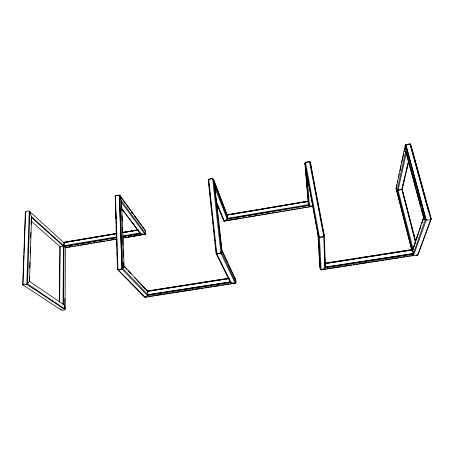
<?xml version="1.0" encoding="UTF-8"?>
<svg xmlns="http://www.w3.org/2000/svg" width="454" height="454" viewBox="0 0 454 454"><rect width="100%" height="100%" fill="white"/><g stroke="black" fill="none" stroke-linecap="round" stroke-linejoin="round"><path stroke-width="0.68" d="M65.711 247.714L63.969 246.142L64.071 242.181L116.133 233.469M64.008 242.481L63.605 304.623C66.165 308.487 65.671 311.609 60.847 309.707M64.882 298.238L64.826 309.634L26.831 284.34L22.717 284.925L23.824 255.034M65.365 247.543L65.058 309.049L27.524 283.96L29.873 211.655C29.362 210.423 25.055 211.082 25.356 212.449L23.875 253.69M59.417 301.904L59.883 246.698L63.963 245.943L31.547 216.728L29.873 211.655L64.417 243.191M59.639 302.029L60.132 246.783L31.133 221.104M325.359 267.134L324.826 268.059L321.103 269.909L320.439 269.824L319.712 266.123L317.959 234.707L304.884 163.321L305.446 162.243L309.52 161.528L310.36 162.356L324.406 236.029L325.359 267.134L413.549 253.673L413.089 255.636L321.103 269.909L319.451 237.238L305.446 162.243M319.712 266.123L319.82 265.607M31.099 224.208L31.309 217.404L63.407 246.233L63.032 304.157L63.605 304.623L29.317 281.179L29.47 276.338M29.726 268.081L29.919 261.958M30.191 253.213L30.384 247.124M30.668 237.987L30.838 232.454M29.243 211.133L26.831 284.34L29.533 281.406L31.547 216.728L31.559 217.171M22.967 284.964L25.589 211.774M308.924 204.805L308.362 201.23M227.233 216.416L227.284 218.828M226.858 214.748L227.238 215.031L227.516 218.703L223.907 221.234L217.25 205.038M412.868 249.263L412.629 251.522M317.97 234.559L318.594 236.965L320.354 269.619L321.738 269.409M234.917 278.642C235.887 279.494 236.806 282.921 235.206 283.239L144.832 297.296L117.495 269.438L117.404 266.617M216.354 251.737L216.274 253.769L220.933 253.139L221.694 252.611L221.972 250.25L214.634 184.744L213.522 179.375L212.654 178.57L208.721 179.262L208.216 179.954L216.104 253.514L230.269 282.167L230.99 282.643L235.206 283.239L220.933 253.139L212.654 178.57M411.687 255.653L413.044 255.443L413.532 253.985M115.237 196.412C115.827 195.396 119.203 194.431 119.947 195.827M117.495 269.438C118.925 270.856 125.168 268.774 123.806 265.783M396.507 187.173L396.234 188.45L398.765 198.415M396.785 185.902L397.057 184.625M397.602 182.077L397.886 180.743M398.601 177.418L398.884 176.09M399.026 175.426L399.299 174.16M399.974 171.005L401.086 165.835M401.79 162.538L402.074 161.215M402.221 160.523L403.702 153.611M404.134 151.625L404.701 148.969M145.558 233.952L128.3 237.045M396.081 188.262L397.21 190.022L398.056 190.181L406.336 152.85M398.056 190.181L401.784 189.556L408.424 161.176M404.508 198.858L402.017 189.216L402.624 186.622M402.931 185.328L403.231 184.029M403.385 183.382L404.015 180.686M406.591 169.688L407.21 167.055M415.575 240.841L402.216 189.182L408.367 163.014M147.737 294.998L147.476 295.435M412.72 250.086L416.091 240.155M416.312 239.496L417.884 234.871M419.133 231.2L419.751 229.361M419.973 228.72L421.057 225.524M421.709 223.601L423.752 217.579L421.374 208.766M414.127 246.164L414.74 244.366M414.95 243.741L415.586 241.863M416.88 238.061L417.986 234.809M418.208 234.156L418.821 232.346M420.052 228.725L420.693 226.835M422.203 222.398L423.769 217.789M414.156 246.414L414.769 244.61M405.831 144.582L405.184 145.689L425.194 219.759L412.936 255.029L413.424 255.744L426.261 220.003L405.831 144.582L410.058 143.833L410.791 144.338L431.243 218.783C430.108 220.559 423.032 221.036 423.73 217.205M413.679 255.767L417.572 255.159L430.999 218.817M431.243 218.783L418.151 254.529L417.572 255.159M412.731 249.865L412.964 249.496M121.366 201.905L121.553 201.003L119.788 195.186L115.248 195.776L115.986 224.287M122.659 268.603L122.234 268.921M324.951 267.764L325.155 267.236L413.469 253.497L412.521 249.808M221.302 252.872L221.325 251.3M430.994 219.027L430.676 219.157M410.274 144.156L405.677 144.968L405.518 146.909M235.359 283.046L235.382 280.623M308.391 201.003C306.796 204.204 310.003 206.61 313.118 206.275L224.276 221.149L216.365 201.599M401.875 189.431L415.438 242.43M401.784 189.556L402.216 189.182M122.2 232.448L137.085 229.934M226.671 214.838L307.931 201.145M65.558 242.158L76.726 240.279M78.718 239.945L80.046 239.718M81.374 239.496L85.363 238.821M86.691 238.6L88.019 238.373M89.347 238.151L102.037 236.012M102.706 235.898L114.788 233.867M122.211 232.613L137.097 230.104M226.694 215.009L238.827 212.966M240.177 212.739L241.528 212.506M242.884 212.279L244.241 212.052M245.597 211.825L246.953 211.598M248.31 211.365L249.66 211.138M251.017 210.911L252.373 210.684M253.729 210.452L255.091 210.225M256.453 209.992L257.815 209.765M259.177 209.532L260.539 209.305M261.901 209.078L263.263 208.846M264.631 208.619L265.993 208.386M267.355 208.159L268.723 207.926M270.09 207.694L271.464 207.467M272.831 207.234L274.199 207.001M275.572 206.774L276.94 206.542M278.308 206.309L279.681 206.082M281.049 205.849L282.422 205.617M283.801 205.384L289.998 204.34M291.372 204.113L292.751 203.88M296.888 203.182L298.272 202.949M299.657 202.717L301.042 202.478M302.426 202.246L303.811 202.013M305.196 201.78L306.575 201.548M63.918 242.544L116.23 233.731M122.262 232.715L138.402 229.996M63.991 242.612L116.417 233.782M122.461 232.766L137.959 230.155M220.865 199.022L227.079 215.139L308.283 201.463M63.9 245.693L116.525 236.943M122.58 235.927L140.15 232.976M227.46 218.323L308.868 204.658L308.76 203.307M397.823 190.113L401.098 189.579M76.073 244.286L64.139 246.289L65.603 247.578M76.737 244.173L89.398 242.05M90.068 241.937L104.817 239.462M106.162 239.235L107.513 239.014M108.858 238.787L116.269 237.544M123.034 236.409L140.689 233.447L140.19 233.123M227.159 218.942L229.185 218.601M230.541 218.374L231.892 218.147M233.243 217.92L240.682 216.677M241.363 216.558L254.28 214.396M254.966 214.282L267.945 212.103M268.632 211.984L272.758 211.297M274.131 211.065L275.504 210.832M276.878 210.605L278.251 210.372M279.624 210.145L280.998 209.913M282.377 209.68L283.756 209.447M285.14 209.22L286.519 208.988M287.898 208.755L289.283 208.522M292.734 207.943L294.113 207.711M295.497 207.484L296.882 207.251M298.272 207.013L299.663 206.78M301.047 206.547L302.438 206.315M303.828 206.082L309.378 205.151L309.049 204.964M64.139 246.46L116.275 237.714M123.04 236.579L140.695 233.617L145.348 234.417L145.791 233.997L145.615 230.848L145.115 230.257M65.785 247.396L67.169 247.163M68.554 246.931L69.939 246.698M125.565 237.385L126.904 237.158M128.249 236.931L129.594 236.71M130.939 236.483L132.284 236.256M133.635 236.035L134.986 235.808M136.336 235.581L137.687 235.354M139.037 235.127L140.388 234.9M141.739 234.673L143.089 234.451M144.44 234.224L145.791 233.997L121.553 201.003L124.055 266.101L147.698 291.269L147.783 295.248L144.991 297.239L117.972 269.755L115.469 195.668M225.729 220.61L227.074 220.383M228.419 220.162L229.764 219.935M231.103 219.708L232.448 219.486M233.793 219.259L235.132 219.038M236.477 218.811L237.822 218.584M239.167 218.357L240.518 218.136M66.227 247.436L67.606 247.203M68.985 246.976L70.359 246.743M71.738 246.511L73.117 246.284M74.49 246.051L75.869 245.818M77.248 245.591L78.621 245.359M80.006 245.126L89.007 243.622M90.391 243.389L91.776 243.157M93.166 242.924L94.557 242.691M95.947 242.459L97.338 242.226M98.734 241.993L104.993 240.943M107.093 240.592L108.489 240.359M109.891 240.126L113.387 239.542M114.783 239.303L116.184 239.071M122.955 237.936L124.294 237.714M125.627 237.487L126.961 237.266M238.157 218.646L224.004 221.036L221.966 216.138M239.553 218.414L240.949 218.181M242.351 217.948L243.747 217.71M245.143 217.477L246.545 217.245M247.941 217.012L260.244 214.952M261.589 214.725L262.928 214.498M264.273 214.277L268.297 213.601M269.648 213.374L270.998 213.147M272.343 212.926L273.694 212.699M275.045 212.472L276.395 212.245M277.746 212.018L279.096 211.791M280.441 211.57L281.792 211.343M283.143 211.116L284.499 210.889M285.855 210.662L287.212 210.435M288.574 210.208L289.93 209.981M291.286 209.754L292.643 209.527M293.999 209.3L295.355 209.073M296.717 208.846L298.074 208.619M299.436 208.386L300.803 208.159M302.165 207.932L303.533 207.699M304.895 207.472L306.263 207.245M307.625 207.018L311.722 206.332M65.541 247.719L116.888 239.122M122.96 238.106L145.076 234.406L121.541 202.552M220.945 253.009L216.348 253.576M147.232 290.957L228.441 278.262M325.331 263.116L412.397 249.462L413.492 253.423M149.292 290.821L151.347 290.503M152.714 290.288L154.088 290.072M155.455 289.862L156.823 289.646M158.191 289.431L160.245 289.113M160.926 289.005L162.992 288.682M164.371 288.466L165.744 288.25M167.123 288.035L168.496 287.819M169.87 287.609L171.249 287.393M172.622 287.178L174.688 286.854M175.38 286.746L177.457 286.423M178.836 286.207L180.221 285.992M181.606 285.77L182.99 285.555M184.369 285.339L185.754 285.123M187.139 284.908L191.997 284.147M193.387 283.932L194.777 283.716M196.168 283.495L197.564 283.279M198.954 283.063L200.345 282.842M202.427 282.519L209.419 281.423M210.821 281.208L212.217 280.986M213.613 280.771L215.014 280.549M216.41 280.334L221.098 279.602M222.437 279.392L223.777 279.182M225.116 278.972L226.45 278.762M326.749 263.087L328.134 262.872M329.519 262.656L330.904 262.44M332.283 262.225L334.36 261.896M335.744 261.68L337.129 261.464M338.514 261.249L339.91 261.033M341.3 260.812L342.691 260.596M344.081 260.38L345.477 260.159M346.867 259.943L351.736 259.183M353.133 258.962L354.529 258.746M355.93 258.525L357.332 258.309M358.728 258.088L360.13 257.872M361.526 257.651L369.17 256.459M370.515 256.249L371.854 256.039M373.199 255.829L374.544 255.619M375.889 255.409L377.229 255.199M379.243 254.881L380.588 254.671M384.629 254.041L386.655 253.724M388.005 253.514L389.356 253.304M390.707 253.088L392.057 252.878M393.408 252.668L397.46 252.032M399.497 251.715L400.859 251.505M402.216 251.295L403.572 251.079M404.934 250.869L406.29 250.653M408.328 250.336L409.684 250.126M411.046 249.91L412.402 249.7M229.094 278.552L147.698 291.269L147.391 290.895M324.701 263.609L412.59 249.876M229.321 278.586L147.561 291.36L134.628 277.61M324.496 263.712L412.567 249.95M230.195 281.94L147.885 294.742L122.875 268.564L120.151 195.787L145.615 230.848M147.749 294.833L230.422 281.968L228.317 277.712M228.952 282.768L230.972 282.456L230.473 282.127M412.153 254.291L413.52 254.081M413.566 254.268L324.826 268.059L323.781 236.54L309.52 161.528M145.655 296.95L147.005 296.74M148.35 296.53L150.37 296.218M151.715 296.008L153.066 295.798M154.411 295.588L159.127 294.856M159.802 294.754L161.834 294.436M163.185 294.226L164.541 294.016M165.897 293.806L167.929 293.488M169.285 293.278L170.636 293.068M171.992 292.858L173.349 292.648M174.699 292.438L179.472 291.701M180.834 291.485L182.196 291.275M183.558 291.065L191.06 289.902M192.434 289.686L193.801 289.476M195.175 289.26L199.97 288.517M201.338 288.307L202.711 288.091M204.765 287.774L208.902 287.132M210.281 286.917L211.66 286.701M213.039 286.491L219.929 285.418M222.012 285.095L223.396 284.879M224.781 284.664L226.171 284.448M227.556 284.238L228.941 284.022M230.331 283.807L235.183 283.052M321.069 269.721L325.876 268.972M327.249 268.762L328.622 268.547M329.996 268.337L331.369 268.121M332.742 267.911L340.324 266.731M341.703 266.515L343.088 266.305M344.467 266.089L351.373 265.017M353.462 264.693L354.846 264.478M356.237 264.262L357.627 264.046M359.018 263.831L366.662 262.645M368.058 262.429L369.454 262.208M370.85 261.992L372.252 261.776M373.648 261.561L378.54 260.8M379.936 260.585L381.332 260.369M382.705 260.153L384.05 259.943M385.389 259.739L390.099 259.007M391.444 258.797L392.784 258.587M394.129 258.383L398.845 257.651M400.195 257.441L401.546 257.231M402.902 257.021L404.928 256.703M406.279 256.493L407.63 256.283M408.986 256.073L410.337 255.863M416.25 255.097L417.549 254.898M425.96 219.901L405.853 144.888M319.219 237.13L323.929 236.369L323.918 234.712M309.747 161.84L305.315 162.617L305.338 166.102M413.656 255.5L413.316 255.381M147.351 291.099L147.635 292.745M123.67 265.919L123.704 262.605M306.28 169.631L305.707 168.831L308.669 204.606M145.042 230.399L145.382 230.802L141.393 225.434M234.854 278.807L235.212 279.233L233.203 274.908M22.757 284.732L61.421 310.167M406.205 152.192L405.672 151.369L405.184 145.689L396.036 188.484L411.727 250.262M320.734 269.755L320.019 266.606M221.802 250.001L235.439 279.267M125.128 276.946L142.885 295.021M123.573 265.794L126.751 269.233M127.926 270.425L131.002 273.751M123.511 265.925L124.481 266.958M138.022 281.349L138.986 282.371M141.347 284.879L144.559 288.296M122.818 209.725L123.641 210.821M133.476 223.873L134.293 224.957M137.545 229.27L138.72 230.836M121.644 208.341L140.695 233.617L139.974 233.146L122.427 209.765M120.049 196.088L119.254 195.004L121.984 269.108L147.488 295.622L230.99 282.643L216.768 253.809L208.721 179.262M121.127 197.445L123.993 201.519M124.657 202.302L128.754 207.932M129.163 208.499L133.476 214.43M134.112 215.423L137.613 220.116M137.823 220.525L141.183 225.025M124.055 201.775L124.878 202.904M127.756 206.854L128.578 207.983M131.331 211.768L132.12 212.847M134.98 216.779L136.637 219.055M138.646 221.813L139.44 222.908M309.934 161.959L310.139 162.396M406.086 151.778L405.899 151.33L408.748 161.902M216.62 254.064L217.784 256.414M220.19 261.288L223.533 268.042M223.833 268.649L225.837 272.701M226.12 273.274L228.004 277.082M235.853 282.74L221.694 252.611L213.522 179.375L227.238 215.031L308.084 201.411L304.884 163.321L318.594 236.965C320.291 237.686 326.148 237.499 323.889 234.338M222.585 252.078L224.248 255.653M224.548 256.294L227.494 262.628M228.061 263.859L231.109 270.402M231.37 270.964L232.942 274.347M217.426 204.958L219.492 210.049M219.742 210.662L221.728 215.554M214.629 187.003L227.176 219.117L309.412 205.327L306.859 173.593M227.619 218.215L214.634 184.744L214.657 185.09M208.602 181.64C206.786 178.899 212.767 177.94 213.306 179.415L220.616 198.375M411.182 146.687L413.515 155.183M413.872 156.488L414.423 158.486M414.786 159.819L417.169 168.474M417.538 169.83L420.523 180.692M420.705 181.35L421.244 183.314M421.607 184.625L422.146 186.594M422.504 187.905L424.865 196.497M425.233 197.831L425.784 199.839M426.153 201.179L427.254 205.191M427.441 205.861L429.876 214.725M430.25 216.093L430.812 218.136M410.058 143.833L430.772 219.276M410.087 144.145L428.15 209.969M408.929 162.572L409.65 165.262M410.013 166.607L411.466 171.981M411.829 173.337L416.006 188.83M416.358 190.141L417.419 194.068M417.595 194.726L419.207 200.719M419.57 202.053L420.648 206.054M404.679 199.51L406.869 207.994M407.039 208.641L409.604 218.584M409.78 219.254L410.825 223.289M411.171 224.634L415.37 240.87M397.993 190.101L413.106 249.167M398.935 199.079L401.512 209.209M401.682 209.884L404.298 220.19M404.474 220.877L405.144 223.504M405.479 224.821L410.206 243.423M410.376 244.104L411.585 248.871M208.244 180.306L208.664 182.315M213.306 179.415L213.726 181.424M310.269 163.082L310.536 164.462M310.797 165.835L312.369 174.098M312.539 175.113L312.789 176.43M312.999 177.412L314.185 183.751M314.389 184.699L314.639 186.021M314.821 187.093L316.444 195.475M316.631 196.582L316.954 198.177M317.085 198.863L318.265 205.055M318.464 206.212L319.185 209.873M319.383 211.053L320.076 214.549M320.269 215.695L321.466 221.864M321.659 222.993L321.914 224.338M322.107 225.224L323.271 231.324M323.458 232.431L323.713 233.776M324.809 264.2L325.03 265.374M305.36 164.654L305.105 163.281L305.309 164.66M317.942 232.187L318.447 234.9M305.514 166.039L305.718 167.418M311.064 167.191L310.36 162.356L310.496 164.399M214.498 185.476L214.81 188.268M214.969 189.664L215.202 191.758M215.44 193.852L215.593 195.248M215.894 197.91L216.115 199.902M216.337 201.899L216.564 203.897M216.785 205.889L217.012 207.921M217.239 209.947L217.466 211.978M217.693 214.004L217.92 216.036M218.147 218.085L218.38 220.15M218.612 222.21L218.839 224.276M219.072 226.336L219.225 227.715M219.537 230.513L219.776 232.607M219.929 234.009L220.241 236.806M220.479 238.9L220.701 240.909M220.854 242.249L221.075 244.258M221.302 246.267L221.529 248.276M208.823 183.694L209.044 185.748M209.266 187.803L209.487 189.857M209.708 191.911L210.009 194.698M210.157 196.094L210.457 198.886M210.605 200.276L210.906 203.069M211.053 204.436L211.343 207.12M211.558 209.135L211.774 211.15M211.995 213.164L212.211 215.173M212.427 217.211L212.722 219.946M212.943 222L213.164 224.049M213.386 226.103L213.607 228.152M213.828 230.246L214.055 232.334M214.203 233.725L214.504 236.517M214.731 238.605L214.952 240.694M215.173 242.714L215.389 244.734M215.605 246.749L215.894 249.439M216.042 250.79L216.331 253.48M305.514 168.218L305.69 170.335M305.973 173.712L306.195 176.413M306.416 179.035L306.683 182.27M306.847 184.256L307.137 187.706M307.307 189.772L307.585 193.086M307.806 195.736L308.016 198.279M318.26 235.966L318.47 239.854M318.697 243.98L318.924 248.06M319.139 252.021L319.389 256.476M319.576 259.955L319.837 264.688M121.456 203.818L121.723 210.758M121.91 215.684L122.126 221.325M122.359 227.409L122.563 232.788M122.801 238.935L123.034 245.109M123.25 250.665L123.488 256.953M119.334 195.282L122.047 268.972L117.751 269.585L117.62 266.577M115.31 198.012L115.543 204.822M115.77 211.695L116.003 218.629M116.241 225.666L116.457 232.022M116.684 238.815L116.911 245.637M117.143 252.555L117.359 258.825M116.031 225.7L117.353 265.204M324.377 242.549L324.633 250.699M324.86 257.741L325.092 265.244M405.672 151.369L397.21 190.022L412.51 250.12L423.514 217.619L405.672 151.369"/></g></svg>
